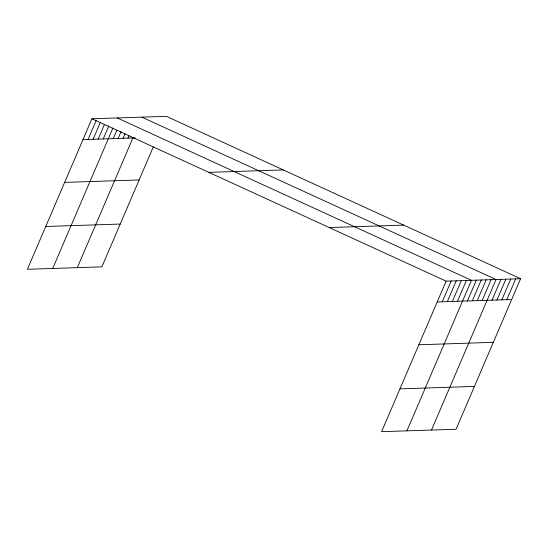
<?xml version="1.0" encoding="UTF-8"?>
<svg xmlns="http://www.w3.org/2000/svg" width="548" height="548" viewBox="0 0 548 548"><rect width="100%" height="100%" fill="white"/><g stroke="black" fill="none" stroke-linecap="round" stroke-linejoin="round"><path stroke-width="0.82" d="M520.6 278.713L446.113 281.145L381.6 431.666L456.087 429.235L520.6 278.713L166.4 116.334L91.913 118.765L27.4 269.287L101.887 266.855L153.296 146.919M88.057 139.425L96.318 120.142M93.119 139.261L100.394 122.293M98.188 139.089L104.463 124.437M103.25 138.925L108.867 125.814M52.724 268.458L112.943 127.965M113.231 138.603L116.868 130.116M118.149 138.439L121.122 131.499M123.067 138.281L125.047 133.65M127.979 138.117L128.972 135.808M77.309 267.657L132.897 137.959M442.25 301.797L451.175 280.98M447.319 301.633L456.244 280.816M452.381 301.469L461.306 280.644M457.45 301.304L466.375 280.48M406.924 430.838L471.438 280.316L117.238 117.943M467.43 300.975L476.356 280.158M472.349 300.818L481.267 279.994M477.26 300.653L486.186 279.836M482.178 300.496L491.104 279.672M431.509 430.036L496.022 279.514L141.822 117.135M492.008 300.174L500.934 279.357M496.926 300.016L505.852 279.192M501.845 299.852L510.77 279.035M506.763 299.694L515.682 278.87M82.988 139.589L135.356 137.877M208.802 172.353L283.289 169.921M64.643 182.388L139.13 179.956M45.744 226.488L120.231 224.057M329.225 227.557L403.712 225.125M437.188 301.962L511.674 299.53M418.843 344.767L493.33 342.336M399.944 388.861L474.431 386.429M91.913 118.765L446.113 281.145"/></g></svg>
